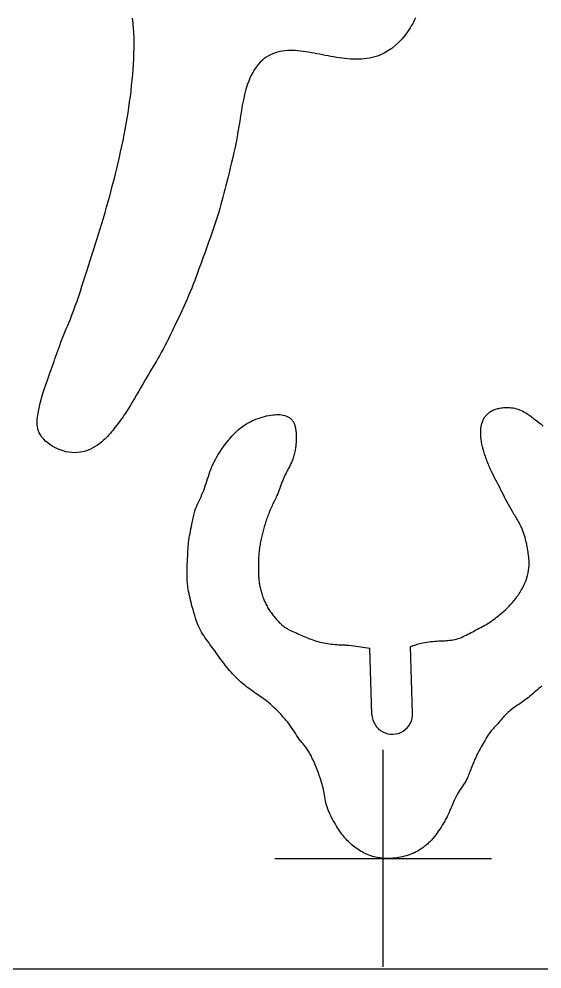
# Model space of a CAD drawing. Header units: millimetres. Extents: x -0.1 to 63, y 0 to 35.
# Drawn here: x 6.74 to 11.56, y 0 to 8.77 of the extents above; entities that cross this region are included whole.
import ezdxf

# ---------------------------------------------------------------- set-up
doc = ezdxf.new("R2010")
doc.units = ezdxf.units.MM
doc.header["$MEASUREMENT"] = 0
doc.header["$PDMODE"] = 2
doc.layers.get('0').update_dxf_attribs({"linetype": 'CONTINUOUS'})
doc.layers.add('CK_LEVEL_1', color=7, linetype='CONTINUOUS')

msp = doc.modelspace()

# ---------------------------------------------------------------- linework, layer by layer
at = {"color": 3, "linetype": 'CONTINUOUS'}
msp.add_line((30, 0), (0, 0), dxfattribs=at)
at = {"layer": 'CK_LEVEL_1', "color": 3, "linetype": 'CONTINUOUS'}
for p, q in [((9.9902, 2.3477), (9.9695, 2.9591)), ((10.3653, 2.3604), (10.3445, 2.975))]:
    msp.add_line(p, q, dxfattribs=at)
for points in [[(10.3906, 8.7761), (10.3818, 8.7573), (10.3726, 8.7387), (10.3628, 8.7202), (10.3525, 8.702), (10.3416, 8.684), (10.3183, 8.6486), (10.2929, 8.6143), (10.2656, 8.5816), (10.2363, 8.5506), (10.2051, 8.5217), (10.1722, 8.4952), (10.1376, 8.4714), (10.1013, 8.4507), (10.0636, 8.4332), (10.0404, 8.4245), (10.0168, 8.417), (9.9929, 8.4107), (9.9686, 8.4055), (9.944, 8.4014), (9.9193, 8.3983), (9.8944, 8.3961), (9.8695, 8.3949), (9.8447, 8.3945), (9.8185, 8.395), (9.7923, 8.3963), (9.7663, 8.3984), (9.7404, 8.4011), (9.7145, 8.4043), (9.6886, 8.4081), (9.6629, 8.4122), (9.6372, 8.4167), (9.6115, 8.4213), (9.5858, 8.4261), (9.56, 8.431), (9.5343, 8.436), (9.5086, 8.4409), (9.4828, 8.4458), (9.457, 8.4505), (9.4312, 8.4551), (9.4053, 8.4594), (9.3793, 8.4635), (9.3554, 8.4669), (9.3315, 8.47), (9.3075, 8.4725), (9.2835, 8.4743), (9.2594, 8.4754), (9.2354, 8.4756), (9.2114, 8.4747), (9.1874, 8.4727), (9.1635, 8.4694), (9.1413, 8.4651), (9.1193, 8.4595), (9.0975, 8.4528), (9.0762, 8.4449), (9.0554, 8.4357), (9.0353, 8.4254), (9.0159, 8.4139), (8.9974, 8.4012), (8.9798, 8.3873), (8.9588, 8.3677), (8.9394, 8.3464), (8.9217, 8.3235), (8.9056, 8.2994), (8.8908, 8.274), (8.8774, 8.2478), (8.8651, 8.2209), (8.854, 8.1934), (8.8439, 8.1656), (8.8285, 8.1175), (8.8154, 8.069), (8.8041, 8.0204), (8.7944, 7.9716), (8.7857, 7.9226), (8.7778, 7.8736), (8.7703, 7.8245), (8.7627, 7.7754), (8.7548, 7.7264), (8.7463, 7.6786), (8.7372, 7.6309), (8.7274, 7.5833), (8.7172, 7.5358), (8.7065, 7.4883), (8.6955, 7.4409), (8.6841, 7.3935), (8.6726, 7.3462), (8.6609, 7.2989), (8.6522, 7.2637), (8.6434, 7.2285), (8.6345, 7.1934), (8.6254, 7.1583), (8.6162, 7.1233), (8.6067, 7.0883), (8.5971, 7.0534), (8.5871, 7.0186), (8.5768, 6.9839), (8.5624, 6.9373), (8.5475, 6.8909), (8.5321, 6.8447), (8.5163, 6.7985), (8.5001, 6.7525), (8.4837, 6.7065), (8.4672, 6.6606), (8.4506, 6.6147), (8.434, 6.5688), (8.4211, 6.5329), (8.4081, 6.4971), (8.3952, 6.4612), (8.3821, 6.4254), (8.3689, 6.3897), (8.3554, 6.3541), (8.3418, 6.3185), (8.3278, 6.2831), (8.3135, 6.2478), (8.2993, 6.2138), (8.2847, 6.18), (8.2698, 6.1463), (8.2547, 6.1127), (8.2394, 6.0791), (8.2238, 6.0457), (8.2082, 6.0123), (8.1924, 5.9789), (8.1765, 5.9456), (8.161, 5.9132), (8.1454, 5.8807), (8.1298, 5.8484), (8.1139, 5.8161), (8.0978, 5.784), (8.0815, 5.7519), (8.0648, 5.7201), (8.0478, 5.6885), (8.0305, 5.657), (8.0163, 5.6322), (8.002, 5.6076), (7.9874, 5.583), (7.9728, 5.5585), (7.958, 5.534), (7.9433, 5.5096), (7.9285, 5.4851), (7.9138, 5.4606), (7.8992, 5.436), (7.8793, 5.4018), (7.8596, 5.3675), (7.84, 5.3331), (7.8203, 5.2987), (7.8005, 5.2644), (7.7805, 5.2303), (7.7601, 5.1964), (7.7392, 5.1628), (7.7177, 5.1296), (7.7066, 5.1129), (7.6952, 5.0963), (7.6837, 5.0798), (7.672, 5.0634), (7.6601, 5.0471), (7.6481, 5.031), (7.6359, 5.015), (7.6235, 4.9992), (7.6109, 4.9834), (7.5996, 4.9694), (7.588, 4.9556), (7.5763, 4.9419), (7.5643, 4.9284), (7.552, 4.9152), (7.5394, 4.9023), (7.5264, 4.8896), (7.5131, 4.8773), (7.4993, 4.8654), (7.4799, 4.8499), (7.4597, 4.8353), (7.4388, 4.8218), (7.4172, 4.8093), (7.395, 4.7981), (7.3723, 4.7883), (7.3491, 4.78), (7.3255, 4.7734), (7.3016, 4.7685), (7.2752, 4.7653), (7.2485, 4.7643), (7.2218, 4.7654), (7.1951, 4.7686), (7.1684, 4.7738), (7.142, 4.7808), (7.1158, 4.7898), (7.0901, 4.8005), (7.0648, 4.8129), (7.0424, 4.8257), (7.0207, 4.8397), (7.0001, 4.855), (6.9808, 4.8716), (6.9631, 4.8893), (6.9472, 4.9082), (6.9334, 4.9282), (6.9221, 4.9492), (6.9134, 4.9713), (6.9089, 4.9877), (6.9057, 5.0046), (6.9038, 5.0218), (6.9031, 5.0394), (6.9033, 5.0571), (6.9043, 5.075), (6.9061, 5.093), (6.9084, 5.1109), (6.9111, 5.1288), (6.9199, 5.1758), (6.9306, 5.2219), (6.9428, 5.2673), (6.9563, 5.312), (6.9708, 5.3562), (6.986, 5.4001), (7.0016, 5.4438), (7.0173, 5.4875), (7.033, 5.5314), (7.0416, 5.5561), (7.0501, 5.581), (7.0586, 5.6059), (7.0671, 5.6308), (7.0756, 5.6557), (7.0843, 5.6805), (7.093, 5.7054), (7.1019, 5.7302), (7.111, 5.7549), (7.1227, 5.7855), (7.1347, 5.8159), (7.147, 5.8463), (7.1594, 5.8766), (7.1719, 5.9068), (7.1844, 5.9371), (7.1968, 5.9674), (7.209, 5.9977), (7.221, 6.0281), (7.2381, 6.0732), (7.2546, 6.1184), (7.2705, 6.1639), (7.286, 6.2095), (7.3012, 6.2553), (7.3161, 6.3012), (7.3308, 6.3471), (7.3454, 6.3931), (7.36, 6.439), (7.3756, 6.488), (7.3912, 6.5369), (7.4069, 6.5858), (7.4225, 6.6347), (7.4381, 6.6836), (7.4535, 6.7325), (7.4689, 6.7815), (7.484, 6.8305), (7.4989, 6.8796), (7.514, 6.9301), (7.5288, 6.9808), (7.5434, 7.0315), (7.5576, 7.0822), (7.5716, 7.1331), (7.5853, 7.1841), (7.5987, 7.2351), (7.6119, 7.2862), (7.6247, 7.3373), (7.6372, 7.3884), (7.6494, 7.4395), (7.6613, 7.4908), (7.6728, 7.542), (7.6839, 7.5934), (7.6946, 7.6449), (7.7049, 7.6964), (7.7148, 7.748), (7.7241, 7.7997), (7.7327, 7.8499), (7.7408, 7.9002), (7.7485, 7.9505), (7.7556, 8.0009), (7.7623, 8.0514), (7.7685, 8.102), (7.7741, 8.1526), (7.7793, 8.2034), (7.7839, 8.2541), (7.7879, 8.3023), (7.7912, 8.3505), (7.7939, 8.3987), (7.7958, 8.447), (7.7969, 8.4952), (7.7971, 8.5435), (7.7962, 8.5917), (7.7942, 8.64), (7.791, 8.6881), (7.7891, 8.7095), (7.787, 8.7309), (7.7845, 8.7523), (7.7818, 8.7736)], [(10.3445, 2.975), (10.357, 2.9794), (10.3696, 2.9838), (10.3821, 2.9881), (10.3947, 2.9923), (10.4074, 2.9964), (10.42, 3.0002), (10.4327, 3.0038), (10.4455, 3.0072), (10.4583, 3.0102), (10.4766, 3.014), (10.495, 3.0171), (10.5136, 3.0197), (10.5322, 3.0218), (10.5509, 3.0235), (10.5698, 3.0249), (10.5886, 3.0261), (10.6075, 3.027), (10.6265, 3.0279), (10.6425, 3.0285), (10.6586, 3.0293), (10.6745, 3.0302), (10.6905, 3.0314), (10.7063, 3.0329), (10.7221, 3.0348), (10.7377, 3.0373), (10.7531, 3.0403), (10.7683, 3.0441), (10.784, 3.0488), (10.7994, 3.0543), (10.8147, 3.0604), (10.8298, 3.0671), (10.8448, 3.0741), (10.8596, 3.0816), (10.8744, 3.0892), (10.8892, 3.097), (10.9039, 3.1047), (10.9191, 3.1126), (10.9343, 3.1205), (10.9494, 3.1283), (10.9645, 3.1362), (10.9796, 3.1441), (10.9945, 3.1521), (11.0094, 3.1603), (11.0242, 3.1686), (11.0388, 3.1772), (11.0536, 3.1862), (11.0683, 3.1954), (11.0828, 3.2049), (11.0971, 3.2147), (11.1114, 3.2246), (11.1254, 3.2349), (11.1393, 3.2454), (11.153, 3.2561), (11.1666, 3.267), (11.1849, 3.2823), (11.2028, 3.298), (11.2204, 3.3142), (11.2376, 3.3307), (11.2543, 3.3477), (11.2706, 3.3651), (11.2864, 3.3829), (11.3017, 3.4012), (11.3164, 3.4198), (11.3248, 3.431), (11.3331, 3.4424), (11.341, 3.4539), (11.3488, 3.4656), (11.3563, 3.4775), (11.3636, 3.4895), (11.3706, 3.5017), (11.3774, 3.514), (11.3838, 3.5265), (11.3936, 3.547), (11.4026, 3.5678), (11.4107, 3.589), (11.4179, 3.6106), (11.4242, 3.6323), (11.4294, 3.6544), (11.4336, 3.6766), (11.4366, 3.6989), (11.4384, 3.7213), (11.4389, 3.7374), (11.4389, 3.7536), (11.4383, 3.7698), (11.4372, 3.7859), (11.4357, 3.8021), (11.4339, 3.8182), (11.4318, 3.8343), (11.4294, 3.8504), (11.4268, 3.8664), (11.425, 3.8772), (11.4232, 3.8879), (11.4213, 3.8987), (11.4192, 3.9094), (11.4171, 3.92), (11.4149, 3.9307), (11.4125, 3.9413), (11.41, 3.9519), (11.4074, 3.9625), (11.4025, 3.9807), (11.3971, 3.9989), (11.3913, 4.0169), (11.385, 4.0347), (11.3782, 4.0524), (11.3709, 4.0699), (11.3632, 4.0871), (11.3549, 4.1041), (11.3461, 4.1208), (11.3398, 4.1322), (11.3333, 4.1434), (11.3266, 4.1545), (11.3198, 4.1656), (11.313, 4.1766), (11.3061, 4.1876), (11.2992, 4.1986), (11.2923, 4.2096), (11.2855, 4.2207), (11.2727, 4.2422), (11.2604, 4.264), (11.2484, 4.286), (11.2366, 4.3081), (11.225, 4.3303), (11.2136, 4.3527), (11.2023, 4.375), (11.1909, 4.3974), (11.1795, 4.4198), (11.1678, 4.4426), (11.156, 4.4653), (11.1442, 4.4881), (11.1325, 4.5109), (11.1208, 4.5337), (11.1094, 4.5566), (11.0982, 4.5796), (11.0873, 4.6028), (11.0768, 4.6261), (11.0719, 4.6374), (11.0671, 4.6488), (11.0623, 4.6602), (11.0577, 4.6717), (11.0532, 4.6832), (11.0488, 4.6947), (11.0444, 4.7063), (11.0402, 4.718), (11.0361, 4.7297), (11.0287, 4.752), (11.0217, 4.7744), (11.0152, 4.797), (11.0094, 4.8198), (11.0043, 4.8427), (11.0001, 4.8658), (10.9967, 4.8889), (10.9943, 4.9122), (10.993, 4.9356), (10.9928, 4.9455), (10.9929, 4.9554), (10.9931, 4.9653), (10.9937, 4.9752), (10.9945, 4.985), (10.9956, 4.9949), (10.9971, 5.0047), (10.9989, 5.0144), (11.0011, 5.0241), (11.0033, 5.0325), (11.0058, 5.0408), (11.0086, 5.0491), (11.0117, 5.0572), (11.0152, 5.0652), (11.019, 5.073), (11.0231, 5.0806), (11.0276, 5.0881), (11.0324, 5.0953), (11.0375, 5.1021), (11.0429, 5.1087), (11.0485, 5.1149), (11.0545, 5.121), (11.0607, 5.1267), (11.0672, 5.1322), (11.0739, 5.1373), (11.0809, 5.1422), (11.088, 5.1467), (11.0963, 5.1514), (11.1048, 5.1556), (11.1135, 5.1595), (11.1224, 5.163), (11.1314, 5.1661), (11.1406, 5.1689), (11.1498, 5.1714), (11.1591, 5.1736), (11.1685, 5.1756), (11.1802, 5.1776), (11.192, 5.1793), (11.2038, 5.1805), (11.2156, 5.1814), (11.2275, 5.1818), (11.2393, 5.1819), (11.2512, 5.1815), (11.263, 5.1806), (11.2748, 5.1794), (11.2905, 5.177), (11.3061, 5.1738), (11.3216, 5.1699), (11.3369, 5.1652), (11.3519, 5.1599), (11.3667, 5.1538), (11.3812, 5.1471), (11.3953, 5.1398), (11.4091, 5.1319), (11.4185, 5.126), (11.4277, 5.1198), (11.4368, 5.1134), (11.4458, 5.1069), (11.4547, 5.1002), (11.4635, 5.0934), (11.4722, 5.0865), (11.481, 5.0796), (11.4898, 5.0726), (11.5096, 5.0572), (11.5296, 5.0417), (11.5494, 5.0262), (11.5691, 5.0105)], [(11.5581, 2.6136), (11.544, 2.6011), (11.53, 2.5885), (11.5158, 2.576), (11.5016, 2.5636), (11.4874, 2.5513), (11.473, 2.5392), (11.4585, 2.5272), (11.4439, 2.5154), (11.4291, 2.5038), (11.4165, 2.4943), (11.4039, 2.4849), (11.3911, 2.4756), (11.3783, 2.4665), (11.3654, 2.4573), (11.3524, 2.4482), (11.3395, 2.4391), (11.3265, 2.43), (11.3135, 2.4208), (11.3015, 2.4122), (11.2896, 2.4034), (11.2778, 2.3945), (11.2661, 2.3855), (11.2546, 2.3762), (11.2434, 2.3666), (11.2325, 2.3567), (11.2219, 2.3466), (11.2117, 2.336), (11.2055, 2.3291), (11.1994, 2.3221), (11.1933, 2.315), (11.1874, 2.3078), (11.1815, 2.3005), (11.1756, 2.2933), (11.1697, 2.2861), (11.1637, 2.2789), (11.1576, 2.2717), (11.1494, 2.2624), (11.141, 2.2532), (11.1325, 2.2441), (11.1239, 2.235), (11.1154, 2.2259), (11.1069, 2.2168), (11.0986, 2.2075), (11.0905, 2.1981), (11.0827, 2.1885), (11.0719, 2.1742), (11.0617, 2.1594), (11.0519, 2.1443), (11.0426, 2.1288), (11.0336, 2.1131), (11.0247, 2.0973), (11.016, 2.0814), (11.0072, 2.0655), (10.9984, 2.0496), (10.9948, 2.0433), (10.9911, 2.0369), (10.9875, 2.0305), (10.9838, 2.0242), (10.9802, 2.0178), (10.9766, 2.0115), (10.9731, 2.0051), (10.9696, 1.9986), (10.9662, 1.9922), (10.9612, 1.9825), (10.9564, 1.9726), (10.9518, 1.9628), (10.9472, 1.9528), (10.9428, 1.9428), (10.9385, 1.9328), (10.9342, 1.9227), (10.9299, 1.9126), (10.9257, 1.9026), (10.9214, 1.8925), (10.9171, 1.8824), (10.9129, 1.8723), (10.9087, 1.8622), (10.9046, 1.8521), (10.9005, 1.842), (10.8965, 1.8318), (10.8925, 1.8216), (10.8887, 1.8114), (10.8868, 1.8061), (10.885, 1.8009), (10.8831, 1.7957), (10.8812, 1.7904), (10.8793, 1.7852), (10.8774, 1.78), (10.8753, 1.7748), (10.8733, 1.7697), (10.8711, 1.7646), (10.8634, 1.7482), (10.8548, 1.7323), (10.8455, 1.7166), (10.8356, 1.7013), (10.8255, 1.6861), (10.8152, 1.6709), (10.8049, 1.6557), (10.7949, 1.6405), (10.7852, 1.625), (10.7725, 1.6026), (10.7607, 1.5797), (10.7497, 1.5564), (10.7391, 1.5329), (10.7289, 1.5091), (10.7189, 1.4854), (10.7087, 1.4616), (10.6982, 1.4381), (10.6872, 1.4148), (10.6822, 1.4048), (10.6772, 1.395), (10.672, 1.3852), (10.6666, 1.3754), (10.6612, 1.3657), (10.6557, 1.3561), (10.6501, 1.3465), (10.6444, 1.3369), (10.6386, 1.3274), (10.6273, 1.3092), (10.6158, 1.2913), (10.6039, 1.2735), (10.5916, 1.256), (10.5789, 1.2388), (10.5658, 1.222), (10.5522, 1.2056), (10.5381, 1.1897), (10.5235, 1.1742), (10.5161, 1.1669), (10.5086, 1.1597), (10.501, 1.1526), (10.4932, 1.1457), (10.4853, 1.1389), (10.4772, 1.1323), (10.4691, 1.1259), (10.4608, 1.1196), (10.4523, 1.1135), (10.4435, 1.1074), (10.4346, 1.1016), (10.4256, 1.0959), (10.4165, 1.0905), (10.4072, 1.0852), (10.3978, 1.0802), (10.3883, 1.0754), (10.3787, 1.0709), (10.369, 1.0666), (10.3584, 1.0623), (10.3478, 1.0582), (10.3371, 1.0544), (10.3262, 1.0508), (10.3153, 1.0475), (10.3044, 1.0444), (10.2933, 1.0415), (10.2822, 1.0387), (10.2711, 1.0362), (10.2536, 1.0324), (10.236, 1.0291), (10.2183, 1.0262), (10.2006, 1.0238), (10.1828, 1.0219), (10.165, 1.0206), (10.1471, 1.0198), (10.1293, 1.0196), (10.1114, 1.02), (10.1094, 1.0201), (10.1074, 1.0202), (10.1053, 1.0203), (10.1033, 1.0205), (10.1013, 1.0206), (10.0992, 1.0207), (10.0972, 1.0209), (10.0952, 1.021), (10.0932, 1.0212)]]:
    msp.add_lwpolyline(points, dxfattribs=at)
at = {"layer": 'CK_LEVEL_1', "color": 1, "linetype": 'CONTINUOUS'}
msp.add_lwpolyline([(10.0932, 1.0212), (10.0791, 1.0226), (10.0651, 1.0244), (10.0512, 1.0266), (10.0373, 1.0292), (10.0236, 1.0322), (10.0099, 1.0356), (9.9963, 1.0394), (9.9828, 1.0436), (9.9695, 1.0482), (9.9549, 1.0538), (9.9405, 1.0598), (9.9263, 1.0663), (9.9124, 1.0732), (9.8986, 1.0806), (9.8851, 1.0883), (9.8717, 1.0965), (9.8587, 1.105), (9.8459, 1.114), (9.8331, 1.1234), (9.8206, 1.1332), (9.8084, 1.1433), (9.7964, 1.1537), (9.7848, 1.1645), (9.7734, 1.1756), (9.7623, 1.1869), (9.7516, 1.1985), (9.7411, 1.2104), (9.7306, 1.2229), (9.7204, 1.2357), (9.7104, 1.2487), (9.7008, 1.262), (9.6914, 1.2754), (9.6822, 1.289), (9.6732, 1.3028), (9.6644, 1.3167), (9.6558, 1.3307), (9.6438, 1.3507), (9.6323, 1.3709), (9.6212, 1.3914), (9.6106, 1.4121), (9.6007, 1.433), (9.5915, 1.4543), (9.5832, 1.4758), (9.5757, 1.4976), (9.5693, 1.5197), (9.5651, 1.5364), (9.5614, 1.5533), (9.5582, 1.5703), (9.5551, 1.5874), (9.5522, 1.6045), (9.5493, 1.6216), (9.5463, 1.6387), (9.543, 1.6558), (9.5394, 1.6727), (9.5354, 1.6891), (9.531, 1.7053), (9.5263, 1.7214), (9.5213, 1.7375), (9.5159, 1.7535), (9.5104, 1.7694), (9.5047, 1.7853), (9.4988, 1.8011), (9.4929, 1.8169), (9.4871, 1.8322), (9.4813, 1.8474), (9.4753, 1.8626), (9.4693, 1.8778), (9.4631, 1.8929), (9.4567, 1.908), (9.4501, 1.9229), (9.4434, 1.9378), (9.4363, 1.9526), (9.4314, 1.9625), (9.4263, 1.9725), (9.421, 1.9823), (9.4156, 1.9921), (9.41, 2.0017), (9.4042, 2.0112), (9.3982, 2.0206), (9.392, 2.0299), (9.3856, 2.0389), (9.3798, 2.0466), (9.3739, 2.0542), (9.3679, 2.0617), (9.3618, 2.0692), (9.3557, 2.0766), (9.3496, 2.084), (9.3435, 2.0914), (9.3374, 2.0989), (9.3315, 2.1065), (9.3201, 2.1217), (9.3092, 2.1373), (9.2986, 2.153), (9.2881, 2.169), (9.2778, 2.185), (9.2675, 2.201), (9.2571, 2.217), (9.2464, 2.2328), (9.2354, 2.2483), (9.2281, 2.2582), (9.2206, 2.268), (9.213, 2.2777), (9.2052, 2.2872), (9.1972, 2.2967), (9.1892, 2.306), (9.1811, 2.3154), (9.1729, 2.3246), (9.1646, 2.3338), (9.1495, 2.3502), (9.1342, 2.3664), (9.1187, 2.3825), (9.1029, 2.3982), (9.0868, 2.4137), (9.0705, 2.4288), (9.0539, 2.4436), (9.0369, 2.4579), (9.0196, 2.4718), (9.005, 2.483), (8.9902, 2.4939), (8.9752, 2.5045), (8.9602, 2.5151), (8.945, 2.5255), (8.9298, 2.5358), (8.9146, 2.5462), (8.8994, 2.5567), (8.8843, 2.5673), (8.8687, 2.5786), (8.8531, 2.5902), (8.8378, 2.6019), (8.8226, 2.6139), (8.8077, 2.6261), (8.7929, 2.6386), (8.7783, 2.6513), (8.764, 2.6643), (8.75, 2.6776), (8.7348, 2.6924), (8.7199, 2.7075), (8.7054, 2.723), (8.6911, 2.7387), (8.6771, 2.7547), (8.6634, 2.7709), (8.6499, 2.7873), (8.6367, 2.8039), (8.6238, 2.8207), (8.612, 2.8364), (8.6004, 2.8523), (8.5889, 2.8682), (8.5774, 2.8842), (8.5661, 2.9002), (8.5547, 2.9163), (8.5433, 2.9323), (8.5318, 2.9482), (8.5201, 2.9641), (8.5083, 2.98), (8.4964, 2.9958), (8.4845, 3.0116), (8.4727, 3.0275), (8.4611, 3.0435), (8.4498, 3.0596), (8.4388, 3.076), (8.4283, 3.0925), (8.4184, 3.1094), (8.4055, 3.1337), (8.3937, 3.1587), (8.3829, 3.1841), (8.3731, 3.21), (8.364, 3.2363), (8.3555, 3.2629), (8.3476, 3.2897), (8.3401, 3.3166), (8.3328, 3.3435), (8.3275, 3.3636), (8.3223, 3.3836), (8.3173, 3.4036), (8.3125, 3.4236), (8.3079, 3.4437), (8.3037, 3.4638), (8.2998, 3.484), (8.2963, 3.5042), (8.2933, 3.5245), (8.2915, 3.5382), (8.2899, 3.552), (8.2886, 3.5658), (8.2874, 3.5796), (8.2865, 3.5934), (8.2857, 3.6073), (8.2852, 3.6211), (8.2849, 3.635), (8.2847, 3.6488), (8.2848, 3.6665), (8.2851, 3.6841), (8.2856, 3.7017), (8.2863, 3.7193), (8.2871, 3.737), (8.288, 3.7546), (8.289, 3.7722), (8.2899, 3.7898), (8.2908, 3.8074), (8.2913, 3.8192), (8.2919, 3.831), (8.2924, 3.8428), (8.2929, 3.8546), (8.2936, 3.8664), (8.2942, 3.8782), (8.295, 3.89), (8.2959, 3.9017), (8.297, 3.9134), (8.2993, 3.9348), (8.302, 3.9561), (8.3052, 3.9774), (8.3088, 3.9987), (8.3126, 4.0199), (8.3166, 4.0411), (8.3207, 4.0623), (8.3249, 4.0835), (8.3291, 4.1047), (8.3318, 4.1184), (8.3345, 4.1322), (8.3373, 4.1459), (8.3402, 4.1595), (8.3432, 4.1731), (8.3465, 4.1867), (8.3499, 4.2002), (8.3537, 4.2135), (8.3578, 4.2268), (8.3645, 4.246), (8.3719, 4.265), (8.3798, 4.2839), (8.3881, 4.3026), (8.3967, 4.3212), (8.4053, 4.3399), (8.4139, 4.3585), (8.4222, 4.3772), (8.4302, 4.3961), (8.4385, 4.417), (8.4462, 4.4381), (8.4535, 4.4593), (8.4606, 4.4807), (8.4675, 4.5021), (8.4744, 4.5235), (8.4814, 4.5449), (8.4885, 4.5662), (8.4959, 4.5874), (8.4997, 4.5978), (8.5037, 4.6082), (8.5077, 4.6185), (8.5118, 4.6288), (8.5161, 4.639), (8.5204, 4.6491), (8.525, 4.6592), (8.5296, 4.6692), (8.5344, 4.6792), (8.5463, 4.7024), (8.5589, 4.7252), (8.5723, 4.7477), (8.5863, 4.7698), (8.6009, 4.7915), (8.616, 4.8129), (8.6316, 4.834), (8.6476, 4.8549), (8.664, 4.8754), (8.675, 4.889), (8.6862, 4.9024), (8.6977, 4.9156), (8.7093, 4.9286), (8.7212, 4.9413), (8.7335, 4.9536), (8.746, 4.9656), (8.7589, 4.9773), (8.7722, 4.9884), (8.7836, 4.9973), (8.7953, 5.0059), (8.8072, 5.0142), (8.8194, 5.0221), (8.8318, 5.0297), (8.8444, 5.037), (8.8572, 5.044), (8.8701, 5.0506), (8.8831, 5.057), (8.9017, 5.0654), (8.9205, 5.0732), (8.9395, 5.0804), (8.9588, 5.087), (8.9783, 5.093), (8.998, 5.0983), (9.018, 5.1031), (9.0382, 5.1072), (9.0587, 5.1108), (9.0748, 5.1131), (9.0911, 5.1149), (9.1074, 5.1161), (9.1236, 5.1165), (9.1397, 5.116), (9.1557, 5.1145), (9.1714, 5.1118), (9.1868, 5.1078), (9.2018, 5.1024), (9.2079, 5.0997), (9.2139, 5.0968), (9.2198, 5.0936), (9.2255, 5.0901), (9.231, 5.0864), (9.2363, 5.0823), (9.2414, 5.078), (9.2461, 5.0735), (9.2506, 5.0687), (9.255, 5.0634), (9.2589, 5.0578), (9.2626, 5.052), (9.266, 5.046), (9.2691, 5.0399), (9.2719, 5.0335), (9.2745, 5.0271), (9.2768, 5.0206), (9.279, 5.014), (9.2811, 5.0066), (9.2831, 4.9992), (9.2848, 4.9918), (9.2863, 4.9843), (9.2876, 4.9768), (9.2888, 4.9693), (9.2897, 4.9617), (9.2906, 4.9542), (9.2912, 4.9466), (9.2918, 4.9386), (9.2922, 4.9306), (9.2925, 4.9226), (9.2927, 4.9146), (9.2927, 4.9066), (9.2926, 4.8986), (9.2925, 4.8906), (9.2922, 4.8826), (9.2918, 4.8746), (9.2914, 4.867), (9.291, 4.8594), (9.2904, 4.8517), (9.2897, 4.8441), (9.289, 4.8365), (9.2882, 4.8289), (9.2873, 4.8214), (9.2863, 4.8138), (9.2852, 4.8062), (9.2834, 4.7948), (9.2813, 4.7833), (9.2791, 4.772), (9.2765, 4.7606), (9.2737, 4.7494), (9.2707, 4.7382), (9.2674, 4.7271), (9.2638, 4.716), (9.2599, 4.7051), (9.256, 4.6949), (9.2518, 4.6848), (9.2474, 4.6748), (9.2429, 4.6648), (9.2382, 4.6549), (9.2333, 4.6451), (9.2284, 4.6353), (9.2234, 4.6255), (9.2184, 4.6158), (9.2133, 4.6059), (9.2082, 4.596), (9.2031, 4.5862), (9.1981, 4.5763), (9.1931, 4.5664), (9.1882, 4.5564), (9.1834, 4.5464), (9.1788, 4.5364), (9.1743, 4.5262), (9.167, 4.5089), (9.1601, 4.4915), (9.1535, 4.4739), (9.147, 4.4562), (9.1406, 4.4385), (9.1341, 4.4209), (9.1275, 4.4033), (9.1207, 4.3858), (9.1135, 4.3684), (9.1082, 4.3565), (9.1027, 4.3446), (9.0971, 4.3328), (9.0914, 4.321), (9.0857, 4.3092), (9.0799, 4.2975), (9.0742, 4.2857), (9.0685, 4.2739), (9.063, 4.262), (9.0577, 4.2502), (9.0526, 4.2384), (9.0476, 4.2264), (9.0427, 4.2145), (9.038, 4.2025), (9.0334, 4.1904), (9.0289, 4.1783), (9.0245, 4.1661), (9.0201, 4.1539), (9.0159, 4.1418), (9.0118, 4.1296), (9.0078, 4.1175), (9.0039, 4.1052), (9, 4.093), (8.9963, 4.0807), (8.9927, 4.0684), (8.9892, 4.0561), (8.9858, 4.0437), (8.9825, 4.0312), (8.9794, 4.0188), (8.9763, 4.0063), (8.9734, 3.9937), (8.9707, 3.9812), (8.968, 3.9686), (8.9655, 3.9559), (8.9631, 3.9433), (8.9608, 3.9306), (8.9586, 3.9177), (8.9566, 3.9049), (8.9546, 3.8919), (8.9529, 3.879), (8.9512, 3.8661), (8.9497, 3.8531), (8.9484, 3.8401), (8.9472, 3.8271), (8.9461, 3.8141), (8.9452, 3.8008), (8.9445, 3.7874), (8.9439, 3.774), (8.9434, 3.7606), (8.9431, 3.7472), (8.9428, 3.7338), (8.9427, 3.7204), (8.9427, 3.707), (8.9427, 3.6936), (8.9428, 3.6818), (8.9429, 3.67), (8.9432, 3.6583), (8.9436, 3.6465), (8.944, 3.6347), (8.9447, 3.6229), (8.9455, 3.6112), (8.9465, 3.5995), (8.9476, 3.5878), (8.949, 3.5763), (8.9506, 3.5648), (8.9524, 3.5534), (8.9544, 3.542), (8.9566, 3.5306), (8.959, 3.5193), (8.9616, 3.508), (8.9644, 3.4967), (8.9674, 3.4856), (8.9705, 3.4745), (8.9738, 3.4635), (8.9773, 3.4526), (8.981, 3.4418), (8.9849, 3.431), (8.989, 3.4203), (8.9932, 3.4096), (8.9976, 3.399), (9.0023, 3.3885), (9.0071, 3.3781), (9.0121, 3.3677), (9.0173, 3.3575), (9.0227, 3.3473), (9.0283, 3.3373), (9.0341, 3.3273), (9.0401, 3.3175), (9.0463, 3.3078), (9.0527, 3.2983), (9.0593, 3.2887), (9.0662, 3.2793), (9.0733, 3.27), (9.0805, 3.2608), (9.0879, 3.2517), (9.0955, 3.2427), (9.1031, 3.2338), (9.111, 3.2251), (9.1189, 3.2164), (9.1273, 3.2074), (9.1358, 3.1986), (9.1445, 3.1899), (9.1534, 3.1815), (9.1624, 3.1733), (9.1718, 3.1654), (9.1813, 3.158), (9.1912, 3.1509), (9.2014, 3.1443), (9.2076, 3.1406), (9.2139, 3.1371), (9.2203, 3.1337), (9.2268, 3.1304), (9.2334, 3.1272), (9.2399, 3.1241), (9.2466, 3.1211), (9.2532, 3.1181), (9.2599, 3.1151), (9.2751, 3.1082), (9.2903, 3.1013), (9.3055, 3.0943), (9.3207, 3.0875), (9.3359, 3.0806), (9.3511, 3.0739), (9.3664, 3.0673), (9.3818, 3.0608), (9.3972, 3.0545), (9.4131, 3.0482), (9.429, 3.0422), (9.445, 3.0364), (9.4612, 3.031), (9.4774, 3.0258), (9.4938, 3.021), (9.5102, 3.0166), (9.5267, 3.0125), (9.5433, 3.0089), (9.5609, 3.0056), (9.5787, 3.0028), (9.5965, 3.0003), (9.6143, 2.9983), (9.6322, 2.9965), (9.6502, 2.9951), (9.6681, 2.9938), (9.6861, 2.9928), (9.7041, 2.9918), (9.7127, 2.9914), (9.7213, 2.991), (9.7299, 2.9906), (9.7385, 2.9902), (9.7471, 2.9897), (9.7557, 2.9892), (9.7642, 2.9887), (9.7728, 2.9881), (9.7814, 2.9874), (9.8024, 2.9855), (9.8234, 2.9831), (9.8443, 2.9803), (9.8652, 2.9773), (9.8861, 2.9739), (9.907, 2.9704), (9.9279, 2.9667), (9.9487, 2.9629), (9.9695, 2.9591)], dxfattribs=at)
at = {"layer": 'CK_LEVEL_1', "color": 3, "linetype": 'CONTINUOUS'}
msp.add_arc((10.1778, 2.3541), 0.1876, 181.93909, 361.93909, dxfattribs=at)
at = {"layer": 'CK_LEVEL_1', "color": 1, "linetype": 'CONTINUOUS'}
msp.add_point((10.0932, 1.0212), dxfattribs=at)

doc.saveas('drawing.dxf')
